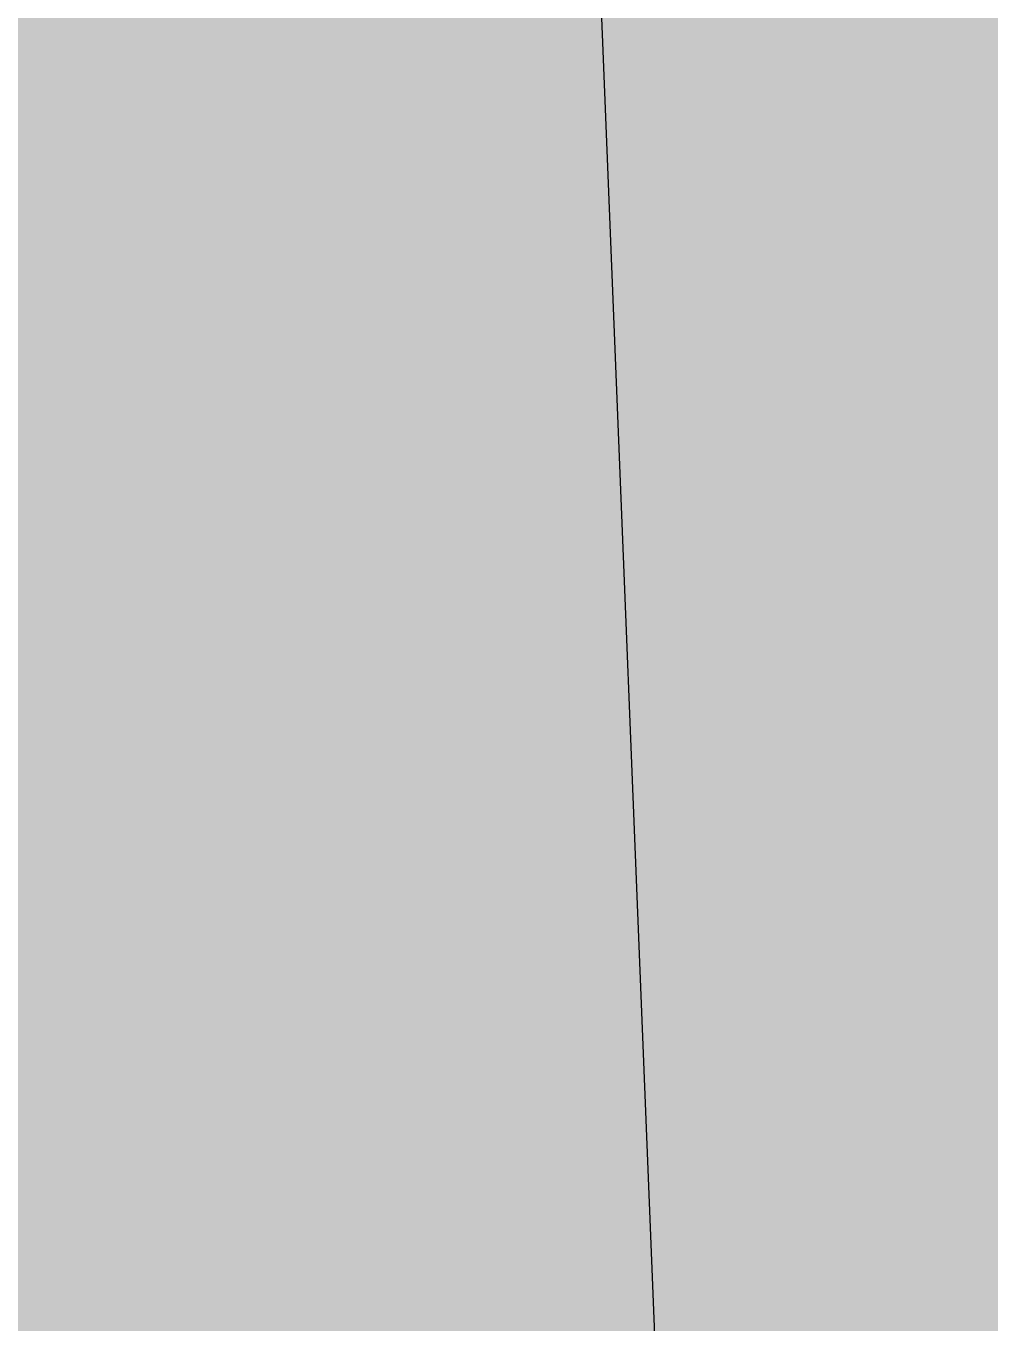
# Model space of a CAD drawing. Header units: metres. Extents: x 5050628 to 5051714, y 2427166 to 2427740.
# Drawn here: x 5051276.253 to 5051276.893, y 2427374.493 to 2427375.354 of the extents above; entities that cross this region are included whole.
import ezdxf

# ---------------------------------------------------------------- set-up
doc = ezdxf.new("R2010")
doc.units = ezdxf.units.M
for name, color, linetype, true_color in [('LEVANTAMIENTO', 253, 'Continuous', 0xbebebe), ('PAV_RIGIDO_LOSAS', 9, 'Continuous', 0xc3c0b9), ('PAV_RIGIDO_MALLA', 12, 'Continuous', 0xbe786e)]:
    doc.layers.add(name, color=color, linetype=linetype, true_color=true_color)
doc.layers.add('ORTOFOTO', color=7, linetype='Continuous')
picture_1 = doc.add_image_def('image1.jpg', size_in_pixel=(6889, 5778))

msp = doc.modelspace()

# ---------------------------------------------------------------- hatches: boundary and pattern name
at = {"layer": 'PAV_RIGIDO_LOSAS', "true_color": 0xc4c1ba}
msp.add_hatch(color=256, dxfattribs=at).paths.add_polyline_path([(5051274.08636, 2427372.60608), (5051274.055, 2427372.8541), (5051274.02364, 2427373.10213), (5051273.98916, 2427373.34971), (5051273.95003, 2427373.59663), (5051273.9109, 2427373.84355), (5051273.87168, 2427374.09045), (5051273.8248, 2427374.33602), (5051273.77792, 2427374.58158), (5051273.73103, 2427374.82714), (5051273.67942, 2427375.07173), (5051273.62482, 2427375.31569), (5051273.57021, 2427375.55966), (5051273.51403, 2427375.80324), (5051273.45173, 2427376.04535), (5051273.38944, 2427376.28747), (5051276.77869, 2427377.15945), (5051276.84098, 2427376.91733), (5051276.91421, 2427376.63267), (5051276.98285, 2427376.33517), (5051277.03995, 2427376.08008), (5051277.09923, 2427375.81523), (5051277.16224, 2427375.51663), (5051277.21546, 2427375.23788), (5051277.26234, 2427374.99232), (5051277.31945, 2427374.6932), (5051277.3673, 2427374.3919), (5051277.40652, 2427374.14444), (5051277.45081, 2427373.865), (5051277.49286, 2427373.563), (5051277.52698, 2427373.29313), (5051277.55982, 2427373.03341)])
at = {"layer": 'PAV_RIGIDO_MALLA'}
h = msp.add_hatch(dxfattribs=at)
h.set_pattern_fill('NET', color=256, scale=2.4, angle=100.7197557)
h.paths.add_polyline_path([(5051274.08636, 2427372.60608), (5051274.055, 2427372.8541), (5051274.02364, 2427373.10213), (5051273.98916, 2427373.34971), (5051273.95003, 2427373.59663), (5051273.9109, 2427373.84355), (5051273.87168, 2427374.09045), (5051273.8248, 2427374.33602), (5051273.77792, 2427374.58158), (5051273.73103, 2427374.82714), (5051273.67942, 2427375.07173), (5051273.62482, 2427375.31569), (5051273.57021, 2427375.55966), (5051273.51403, 2427375.80324), (5051273.45173, 2427376.04535), (5051273.38944, 2427376.28747), (5051276.77869, 2427377.15945), (5051276.84098, 2427376.91733), (5051276.91421, 2427376.63267), (5051276.98285, 2427376.33517), (5051277.03995, 2427376.08008), (5051277.09923, 2427375.81523), (5051277.16224, 2427375.51663), (5051277.21546, 2427375.23788), (5051277.26234, 2427374.99232), (5051277.31945, 2427374.6932), (5051277.3673, 2427374.3919), (5051277.40652, 2427374.14444), (5051277.45081, 2427373.865), (5051277.49286, 2427373.563), (5051277.52698, 2427373.29313), (5051277.55982, 2427373.03341)])

# ---------------------------------------------------------------- linework, layer by layer
at = {"layer": 'LEVANTAMIENTO'}
msp.add_lwpolyline([(5051255.43, 2427338.942), (5051261.882, 2427342.852), (5051267.789, 2427348.456), (5051270.234, 2427352.506), (5051272.377, 2427356.567), (5051274.515, 2427361.225), (5051275.742, 2427363.675), (5051276.037, 2427366.285), (5051276.808, 2427371.069), (5051276.635, 2427375.371), (5051276.169, 2427378.106)], dxfattribs=at)

# ---------------------------------------------------------------- pictures from other files: only their frames are drawn
at = {"layer": 'ORTOFOTO'}
image = msp.add_image(picture_1, insert=(5050758.88867, 2427166.46732), size_in_units=(683.85036, 573.56473), dxfattribs=at)
image.dxf.flags = 11

doc.saveas('drawing.dxf')
